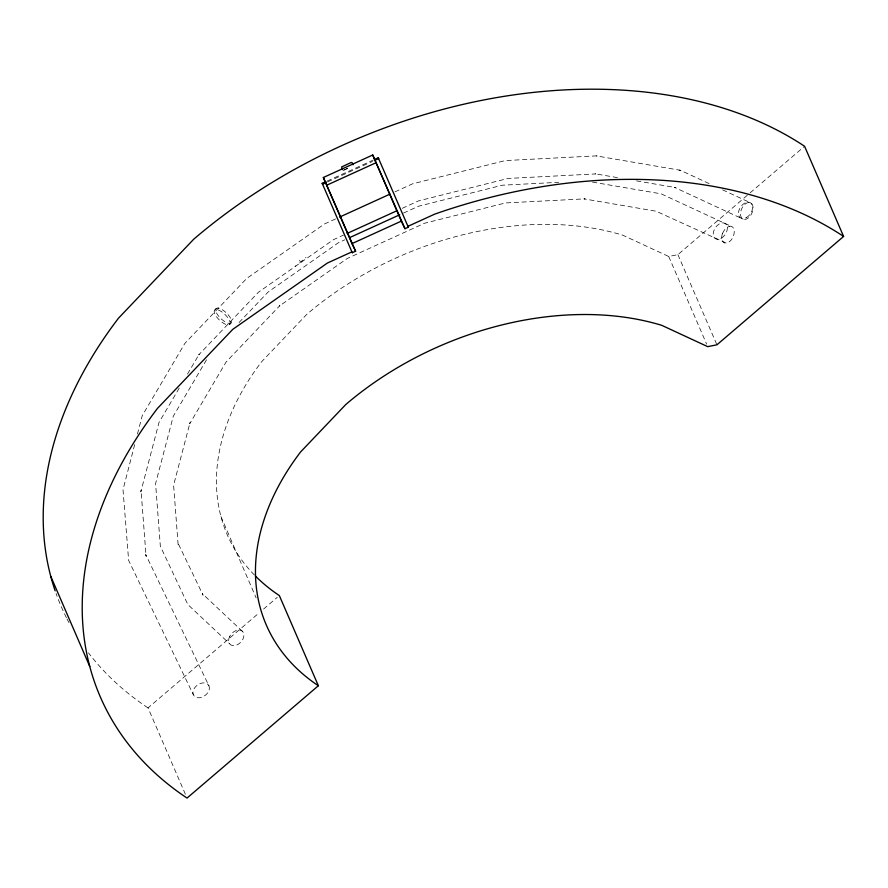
<?xml version="1.0" encoding="UTF-8"?>
<svg xmlns="http://www.w3.org/2000/svg" width="888" height="888" viewBox="0 0 888 888"><rect width="100%" height="100%" fill="white"/><g stroke="black" fill="none" stroke-linecap="round" stroke-linejoin="round"><path stroke-width="0.67" stroke-dasharray="4.44 3.33" d="M134.665 444.599L123.01 489.721L128.638 560.417L193.362 694.782M137.44 434.043L142.28 415.573L184.882 343.367L246.742 278.421L324.42 223.998L335.764 218.837M722.577 233.156L721.933 235.376A9.102 5.617 -65.1 0 0 724.775 243.023M179.165 388.2L159.041 422.355L140.815 491.874L141.048 490.298L146.043 556.11L145.654 554.445L208.969 685.88A9.047 6.471 -36.5 0 1 199.511 697.768A9.047 6.471 -36.5 0 1 195.005 687.356A9.047 6.471 -36.5 0 1 208.969 685.88M187.49 374.07L199.278 354.046L198.679 354.945L258.419 292.241L333.422 239.693L343.434 235.12M206.516 359.807L173.282 416.239L155.589 483.572L160.34 546.22L187.845 604.539L229.681 643.844M214.818 309.923L216.261 308.414M229.548 324.564A10.401 3.952 43.6 0 0 221.212 311.455A10.401 3.952 43.6 0 0 215.784 315.706A10.401 3.952 43.6 0 0 229.548 324.564L230.991 323.054A10.401 3.952 43.6 0 0 222.655 309.945A10.401 3.952 43.6 0 0 217.227 314.197A10.401 3.952 43.6 0 0 230.991 323.054M239.039 322.533L268.154 291.974L338.528 242.668L344.766 239.827M299.622 262.97L305.971 257.409M185.392 794.26L148.03 707.903L259.374 612.653M263.581 609.057L277.234 597.369M254.456 575.058A271.328 187.113 -23.4 0 1 261.583 361.782L306.793 314.33A271.328 187.113 -23.4 0 1 622.688 235.154L668.72 256.488L677.899 254.645L749.095 193.739M750.138 192.851L804.584 146.276M343.545 170.141L350.438 166.933M343.589 170.318L349.328 167.666M327.173 181.063L373.271 160.051M327.572 181.896L372.427 161.461M394.982 191.841L412.62 183.805L505.316 160.573L596.214 155.888L680.408 170.296L710.2 184.094M402.297 208.303L418.57 200.877L508.08 178.444L595.848 173.915L594.849 173.748L617.815 177.678M403.441 213.087L418.426 206.26L502.397 185.204L558.663 182.306M295.36 266.012L295.915 265.967M729.692 226.185L731.19 226.296A9.102 5.617 -65.1 0 1 734.032 233.944L733.388 236.164A8.913 5.495 -65.1 0 1 726.284 243.123L656.143 211.222L584.015 198.879L585.025 198.845L505.538 202.941L424.475 223.265L347.352 258.419L279.42 306.005L279.92 305.516L226.074 362.026L189.666 423.831L190.043 422.499L173.604 485.181L178.122 544.688L177.933 542.99L203.063 595.16L202.298 593.65L242.901 631.812M636.541 180.886L675.879 187.612L674.558 187.39L743.134 219.158M592.474 182.096L661.183 193.85L731.19 226.296M679.098 170.063L680.408 170.296M596.214 155.888L597.202 156.055M722.61 189.854L750.438 202.742M299.312 260.428L300.421 261.372M677.899 254.645L716.916 344.81M668.72 256.488L706.637 344.122M220.968 516.627L256.144 597.902M148.03 707.903A452.225 311.866 -23.4 0 1 88.478 652.869M68.998 622.677A452.225 311.866 -23.4 0 1 67.066 618.98M66.434 617.737A452.225 311.866 -23.4 0 1 56.066 593.462M722.654 233.333A8.913 5.495 -65.1 0 1 729.77 226.362M229.67 636.485L228.904 638.528A9.102 6.316 -46.8 0 0 232.478 645.554L234.321 645.643A8.913 6.183 -46.8 0 0 242.912 639.182L243.667 637.129A9.102 6.316 -46.8 0 0 240.104 630.103L238.262 630.025A8.913 6.183 -46.8 0 0 229.67 636.485M744.577 219.458A8.924 5.506 -65.1 0 0 752.669 210.956A9.091 5.606 -65.1 0 0 748.995 202.464A8.924 5.506 -65.1 0 0 740.892 210.956A9.091 5.606 -65.1 0 0 744.577 219.447M746.342 217.627A9.047 5.983 -56.4 0 0 751.193 203.396A9.047 5.983 -56.4 0 0 739.049 210.09A9.047 5.983 -56.4 0 0 746.342 217.627M721.7 237.995A9.047 5.983 -56.4 0 0 725.585 223.765A9.047 5.983 -56.4 0 0 713.597 231.513A9.047 5.983 -56.4 0 0 721.7 237.995"/><path stroke-width="1.33" d="M55.156 590.842A452.225 311.866 -23.4 0 1 118.437 318.248L193.773 239.161A452.225 311.866 -23.4 0 1 804.584 146.276L843.6 236.441L716.916 344.81L707.736 346.653L661.704 325.319A271.328 187.113 -23.4 0 0 345.809 404.495L300.599 451.948A271.328 187.113 -23.4 0 0 318.359 685.736L187.046 798.068A452.225 311.866 -23.4 0 1 157.454 408.413L232.8 329.326L327.383 263.048L351.859 251.892L352.27 252.736L355.611 251.215L323.343 177.5L372.716 155L404.984 228.716L408.325 227.184L378.255 157.775L374.514 159.485M352.27 252.736L322.189 183.328L325.929 181.629M326.329 182.473L322.599 184.171L322.189 183.328M374.914 160.317L378.654 158.619L378.255 157.775M326.995 185.093L376.368 162.593M339.538 217.105L389.943 194.139M347.197 233.411L397.291 210.578M349.761 237.551L399.7 214.785M323.343 177.5L351.959 243.623L401.321 221.123L404.984 228.716M408.325 227.184L407.925 226.34L434.787 214.097A452.225 311.866 -23.4 0 1 843.6 236.441M351.959 243.623L355.611 251.215M372.716 155L401.321 221.123M318.359 685.736L279.343 595.571A271.328 187.113 -23.4 0 1 255.422 576.035M50.749 576.312L89.766 666.477M353.002 164.757L352.114 162.671L351.193 162.482L341.647 166.944L342.424 169.63"/></g></svg>
